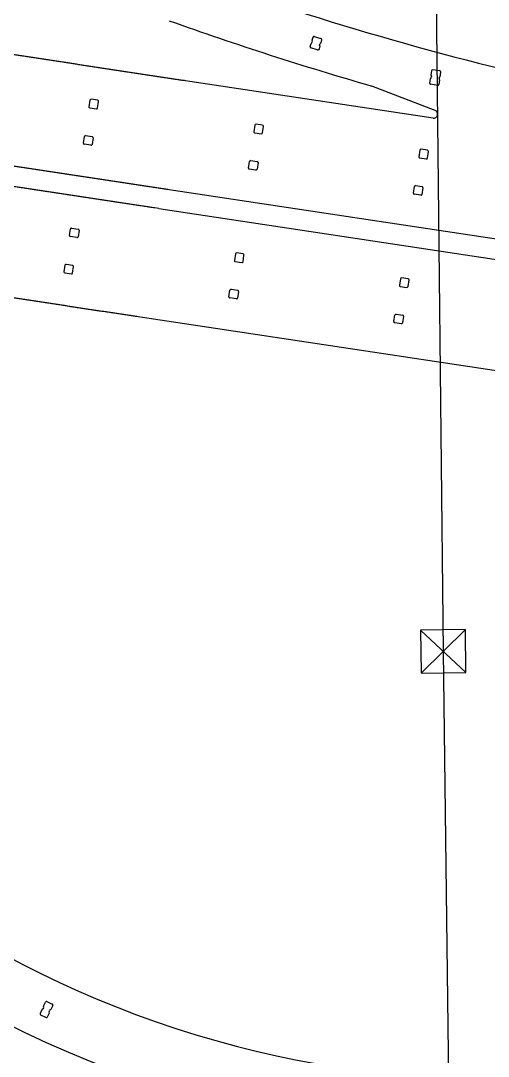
# Model space of a CAD drawing. Header units: inches. Extents: x 499362 to 502582, y 2542122 to 2545349.
# Drawn here: x 501228.7 to 501298.8, y 2543433 to 2543588.1 of the extents above; entities that cross this region are included whole.
import ezdxf

# ---------------------------------------------------------------- set-up
doc = ezdxf.new("R2010")
doc.units = ezdxf.units.IN
doc.header["$MEASUREMENT"] = 0
doc.layers.add('0-段落划分', color=2, linetype='Continuous')
doc.layers.add('桥-立柱', color=5, linetype='Continuous')

# ---------------------------------------------------------------- blocks, each defined once
blk = doc.blocks.new('A$C035667EC')
at = {"layer": '桥-立柱', "color": 1, "ltscale": 10}
for p, q in [((501272.07, 2543584.17), (501272.22, 2543584.65)), ((501272.22, 2543584.65), (501272.35, 2543584.72)), ((501272.35, 2543584.72), (501272.44, 2543585)), ((501272.37, 2543585.13), (501272.52, 2543585.61)), ((501272.44, 2543585), (501272.37, 2543585.13)), ((501272.7, 2543585.7), (501273.66, 2543585.41)), ((501273.49, 2543584.36), (501273.58, 2543584.65)), ((501273.56, 2543584.24), (501273.49, 2543584.36)), ((501273.71, 2543584.72), (501273.58, 2543584.65)), ((501273.71, 2543584.72), (501273.85, 2543585.19)), ((501273.13, 2543583.69), (501272.17, 2543583.98)), ((501273.41, 2543583.76), (501273.56, 2543584.24))]:
    blk.add_line(p, q, dxfattribs=at)
at = {"layer": '桥-立柱', "color": 1, "linetype": 'Continuous'}
for p, q in [((501290.27, 2543580.58), (501290.17, 2543579.88)), ((501290.17, 2543579.88), (501290.25, 2543579.77)), ((501290.25, 2543579.77), (501290.23, 2543579.62)), ((501291.53, 2543580.54), (501290.45, 2543580.7)), ((501291.55, 2543579.67), (501291.66, 2543580.37)), ((501289.99, 2543578.7), (501290.1, 2543579.39)), ((501290.1, 2543579.39), (501290.21, 2543579.47)), ((501291.2, 2543578.36), (501290.12, 2543578.53)), ((501290.21, 2543579.47), (501290.23, 2543579.62)), ((501291.48, 2543579.18), (501291.37, 2543578.49)), ((501291.42, 2543579.44), (501291.4, 2543579.29)), ((501291.4, 2543579.29), (501291.48, 2543579.18)), ((501291.42, 2543579.44), (501291.44, 2543579.59)), ((501291.44, 2543579.59), (501291.55, 2543579.67)), ((501239.08, 2543576.16), (501238.93, 2543575.17)), ((501240.24, 2543576.14), (501239.26, 2543576.29)), ((501240.22, 2543574.98), (501240.37, 2543575.97)), ((501239.06, 2543575), (501240.05, 2543574.85)), ((501263.8, 2543572.43), (501263.65, 2543571.44)), ((501264.96, 2543572.41), (501263.97, 2543572.56)), ((501264.94, 2543571.25), (501265.09, 2543572.24)), ((501238.11, 2543569.73), (501238.26, 2543570.72)), ((501238.43, 2543570.85), (501239.42, 2543570.7)), ((501239.54, 2543570.53), (501239.39, 2543569.54)), ((501263.78, 2543571.27), (501264.77, 2543571.12)), ((501239.22, 2543569.41), (501238.24, 2543569.56)), ((501288.52, 2543568.67), (501288.37, 2543567.68)), ((501288.49, 2543567.51), (501289.48, 2543567.36)), ((501289.67, 2543568.65), (501288.69, 2543568.8)), ((501289.65, 2543567.49), (501289.8, 2543568.48)), ((501262.83, 2543566), (501262.98, 2543566.99)), ((501263.95, 2543565.68), (501262.96, 2543565.83)), ((501263.15, 2543567.12), (501264.14, 2543566.97)), ((501264.27, 2543566.8), (501264.12, 2543565.81)), ((501287.54, 2543562.25), (501287.69, 2543563.24)), ((501287.86, 2543563.36), (501288.85, 2543563.21)), ((501288.98, 2543563.04), (501288.83, 2543562.05)), ((501288.66, 2543561.93), (501287.67, 2543562.08)), ((501236.01, 2543555.89), (501236.16, 2543556.88)), ((501236.33, 2543557), (501237.32, 2543556.86)), ((501237.45, 2543556.68), (501237.3, 2543555.7)), ((501237.13, 2543555.57), (501236.14, 2543555.72)), ((501260.88, 2543553.15), (501260.73, 2543552.16)), ((501260.86, 2543551.99), (501261.84, 2543551.84)), ((501262.04, 2543553.13), (501261.05, 2543553.28)), ((501262.02, 2543551.97), (501262.16, 2543552.96)), ((501235.34, 2543551.44), (501235.19, 2543550.45)), ((501235.31, 2543550.28), (501236.3, 2543550.13)), ((501236.5, 2543551.42), (501235.51, 2543551.57)), ((501236.47, 2543550.26), (501236.62, 2543551.25)), ((501285.6, 2543549.42), (501285.45, 2543548.44)), ((501286.76, 2543549.4), (501285.77, 2543549.55)), ((501286.74, 2543548.24), (501286.89, 2543549.23)), ((501259.91, 2543546.72), (501260.06, 2543547.71)), ((501260.23, 2543547.84), (501261.22, 2543547.69)), ((501261.34, 2543547.52), (501261.2, 2543546.53)), ((501285.58, 2543548.26), (501286.57, 2543548.12)), ((501261.02, 2543546.4), (501260.04, 2543546.55)), ((501284.95, 2543544.11), (501285.94, 2543543.96)), ((501284.63, 2543543), (501284.78, 2543543.99)), ((501285.75, 2543542.68), (501284.76, 2543542.83)), ((501286.07, 2543543.79), (501285.92, 2543542.8)), ((501232.12, 2543440.2), (501232.05, 2543440.06)), ((501232.12, 2543440.2), (501232.18, 2543440.34)), ((501232.13, 2543440.47), (501232.43, 2543441.1)), ((501232.18, 2543440.34), (501232.13, 2543440.47)), ((501232.63, 2543441.18), (501233.44, 2543440.79)), ((501233.51, 2543440.59), (501233.22, 2543439.96)), ((501231.92, 2543440.02), (501231.62, 2543439.38)), ((501231.69, 2543439.18), (501232.51, 2543438.8)), ((501232.05, 2543440.06), (501231.92, 2543440.02)), ((501232.71, 2543438.87), (501233.01, 2543439.51)), ((501232.96, 2543439.64), (501233.02, 2543439.78)), ((501233.01, 2543439.51), (501232.96, 2543439.64)), ((501233.08, 2543439.91), (501233.02, 2543439.78)), ((501233.22, 2543439.96), (501233.08, 2543439.91))]:
    blk.add_line(p, q, dxfattribs=at)
at = {"layer": '桥-立柱', "color": 1, "ltscale": 10}
for centre, radius, start, end in [((501272.66, 2543585.56), 0.15, 72.842, 162.842), ((501273.59, 2543585.15), 0.264, 8.3343, 75.4223), ((501272.22, 2543584.13), 0.15, 162.842, 252.842), ((501273.22, 2543583.94), 0.264, 250.2618, 317.3498)]:
    blk.add_arc(centre, radius, start, end, dxfattribs=at)
at = {"layer": '桥-立柱', "color": 1, "linetype": 'Continuous'}
for centre, start, end in [((501290.42, 2543580.55), 81.3809, 171.3809), ((501291.51, 2543580.39), 351.3809, 81.3809), ((501290.14, 2543578.68), 171.3809, 261.3809), ((501291.23, 2543578.51), 261.3809, 351.3809), ((501239.08, 2543575.15), 171.3723, 261.3723), ((501239.23, 2543576.14), 81.3723, 171.3723), ((501240.22, 2543575.99), 351.3723, 81.3723), ((501240.07, 2543575), 261.3723, 351.3723), ((501263.95, 2543572.41), 81.4286, 171.4286), ((501264.94, 2543572.26), 351.4286, 81.4286), ((501238.41, 2543570.7), 81.3723, 171.3723), ((501239.4, 2543570.55), 351.3723, 81.3723), ((501263.8, 2543571.42), 171.4286, 261.4286), ((501264.79, 2543571.27), 261.4286, 351.4286), ((501238.26, 2543569.71), 171.3723, 261.3723), ((501239.25, 2543569.56), 261.3723, 351.3723), ((501288.51, 2543567.66), 171.3809, 261.3809), ((501288.66, 2543568.65), 81.3809, 171.3809), ((501289.5, 2543567.51), 261.3809, 351.3809), ((501289.65, 2543568.5), 351.3809, 81.3809), ((501262.98, 2543565.98), 171.4286, 261.4286), ((501263.13, 2543566.97), 81.4286, 171.4286), ((501263.97, 2543565.83), 261.4286, 351.4286), ((501264.12, 2543566.82), 351.4286, 81.4286), ((501287.84, 2543563.21), 81.3809, 171.3809), ((501288.83, 2543563.06), 351.3809, 81.3809), ((501287.69, 2543562.22), 171.3809, 261.3809), ((501288.68, 2543562.07), 261.3809, 351.3809), ((501236.31, 2543556.86), 81.3857, 171.3857), ((501237.3, 2543556.71), 351.3857, 81.3857), ((501236.16, 2543555.87), 171.3857, 261.3857), ((501237.15, 2543555.72), 261.3857, 351.3857), ((501260.88, 2543552.14), 171.4286, 261.4286), ((501261.03, 2543553.13), 81.4286, 171.4286), ((501261.87, 2543551.99), 261.4286, 351.4286), ((501262.02, 2543552.98), 351.4286, 81.4286), ((501235.34, 2543550.43), 171.3857, 261.3857), ((501235.49, 2543551.42), 81.3857, 171.3857), ((501236.32, 2543550.28), 261.3857, 351.3857), ((501236.47, 2543551.27), 351.3857, 81.3857), ((501285.75, 2543549.4), 81.4286, 171.4286), ((501286.74, 2543549.25), 351.4286, 81.4286), ((501260.21, 2543547.69), 81.4286, 171.4286), ((501261.2, 2543547.54), 351.4286, 81.4286), ((501285.6, 2543548.41), 171.4286, 261.4286), ((501286.59, 2543548.26), 261.4286, 351.4286), ((501260.06, 2543546.7), 171.4286, 261.4286), ((501261.05, 2543546.55), 261.4286, 351.4286), ((501284.93, 2543543.96), 81.4286, 171.4286), ((501284.78, 2543542.97), 171.4286, 261.4286), ((501285.77, 2543542.83), 261.4286, 351.4286), ((501285.92, 2543543.81), 351.4286, 81.4286), ((501232.56, 2543441.04), 64.9084, 154.9084), ((501233.38, 2543440.66), 334.9084, 64.9084), ((501231.76, 2543439.32), 154.9084, 244.9084), ((501232.57, 2543438.94), 244.9084, 334.9084)]:
    blk.add_arc(centre, 0.15, start, end, dxfattribs=at)
blk = doc.blocks.new('A$C3A006F90')
at = {"layer": '0-段落划分', "color": 2, "linetype": 'Continuous'}
for p, q in [((501289.54, 2543719.84), (501292.03, 2543493.62)), ((501295.42, 2543490.46), (501288.63, 2543496.78)), ((501295.33, 2543496.87), (501288.72, 2543490.36)), ((501292.03, 2543493.62), (501293.86, 2543344.61))]:
    blk.add_line(p, q, dxfattribs=at)
at = {"layer": '0-段落划分', "color": 2}
for p, q in [((501290.49, 2543573.46), (501254.05, 2543578.96)), ((501290.79, 2543574.62), (501281.33, 2543578.28)), ((501810.03, 2543478.47), (501251.59, 2543562.64)), ((501249.41, 2543559.94), (501809.01, 2543475.59)), ((501806.55, 2543459.27), (501246.95, 2543543.62))]:
    blk.add_line(p, q, dxfattribs=at)
at = {"layer": '0-段落划分', "color": 2, "flags": 128}
for points in [[(501254.05, 2543578.96), (501253.39, 2543579.06, 0.000002), (501252.73, 2543579.15, 0.000003), (501252.07, 2543579.25, 0.000004), (501251.41, 2543579.35, 0.000005), (501250.75, 2543579.45, 0.000006), (501250.09, 2543579.55, 0.000008), (501249.44, 2543579.65, 0.000009), (501248.78, 2543579.75, 0.00001), (501248.12, 2543579.85, 0.000011), (501247.46, 2543579.95, 0.000012), (501246.8, 2543580.05, 0.000013), (501246.14, 2543580.15, 0.000014), (501245.48, 2543580.25, 0.000016), (501244.82, 2543580.35, 0.000017), (501244.16, 2543580.45, 0.000018), (501243.51, 2543580.55, 0.000019), (501242.85, 2543580.65, 0.00002), (501242.19, 2543580.75, 0.000021), (501241.53, 2543580.85, 0.000023), (501240.87, 2543580.95, 0.000024), (501240.21, 2543581.05, 0.000025), (501239.56, 2543581.15, 0.000026), (501238.9, 2543581.25, 0.000027), (501238.24, 2543581.35, 0.000028), (501237.58, 2543581.45, 0.00003), (501236.92, 2543581.55, 0.000031), (501236.26, 2543581.65, 0.000032), (501235.61, 2543581.75, 0.000033), (501234.95, 2543581.85, 0.000034), (501234.29, 2543581.95, 0.000035), (501233.63, 2543582.05, 0.000036), (501232.97, 2543582.15, 0.000038), (501232.32, 2543582.25, 0.000039), (501231.66, 2543582.35, 0.00004), (501231, 2543582.45, 0.000041), (501230.34, 2543582.55, 0.000042), (501229.69, 2543582.65, 0.000043), (501229.03, 2543582.76, 0.000045), (501228.37, 2543582.86, 0.000046), (501227.71, 2543582.96, 0.000047), (501227.06, 2543583.06, 0.000048)], [(501251.59, 2543562.64), (501250.93, 2543562.74, 0.000002), (501250.27, 2543562.84, 0.000003), (501249.61, 2543562.94, 0.000004), (501248.95, 2543563.04, 0.000005), (501248.29, 2543563.14, 0.000006), (501247.63, 2543563.24, 0.000008), (501246.97, 2543563.34, 0.000009), (501246.32, 2543563.44, 0.00001), (501245.66, 2543563.54, 0.000011), (501245, 2543563.63, 0.000012), (501244.34, 2543563.73, 0.000013), (501243.68, 2543563.83, 0.000014), (501243.02, 2543563.93, 0.000016), (501242.36, 2543564.03, 0.000017), (501241.7, 2543564.13, 0.000018), (501241.04, 2543564.23, 0.000019), (501240.38, 2543564.33, 0.00002), (501239.72, 2543564.43, 0.000021), (501239.06, 2543564.53, 0.000023), (501238.4, 2543564.63, 0.000024), (501237.74, 2543564.73, 0.000025), (501237.08, 2543564.83, 0.000026), (501236.42, 2543564.93, 0.000027), (501235.76, 2543565.03, 0.000028), (501235.1, 2543565.13, 0.00003), (501234.44, 2543565.23, 0.000031), (501233.78, 2543565.34, 0.000032), (501233.12, 2543565.44, 0.000033), (501232.46, 2543565.54, 0.000034), (501231.8, 2543565.64, 0.000035), (501231.14, 2543565.74, 0.000036), (501230.48, 2543565.84, 0.000038), (501229.82, 2543565.94, 0.000039), (501229.16, 2543566.04, 0.00004), (501228.5, 2543566.14, 0.000041), (501227.84, 2543566.24, 0.000042), (501227.18, 2543566.35, 0.000043)], [(501249.41, 2543559.94), (501248.75, 2543560.03, 0.000002), (501248.09, 2543560.13, 0.000003), (501247.43, 2543560.23, 0.000004), (501246.77, 2543560.33, 0.000005), (501246.11, 2543560.43, 0.000006), (501245.45, 2543560.53, 0.000008), (501244.79, 2543560.63, 0.000009), (501244.13, 2543560.73, 0.00001), (501243.47, 2543560.83, 0.000011), (501242.82, 2543560.93, 0.000012), (501242.16, 2543561.03, 0.000013), (501241.5, 2543561.13, 0.000014), (501240.84, 2543561.23, 0.000016), (501240.18, 2543561.33, 0.000017), (501239.52, 2543561.43, 0.000018), (501238.86, 2543561.53, 0.000019), (501238.2, 2543561.63, 0.00002), (501237.55, 2543561.73, 0.000021), (501236.89, 2543561.83, 0.000023), (501236.23, 2543561.93, 0.000024), (501235.57, 2543562.03, 0.000025), (501234.91, 2543562.13, 0.000026), (501234.25, 2543562.23, 0.000027), (501233.6, 2543562.33, 0.000028), (501232.94, 2543562.43, 0.00003), (501232.28, 2543562.53, 0.000031), (501231.62, 2543562.63, 0.000032), (501230.96, 2543562.73, 0.000033), (501230.31, 2543562.83, 0.000034), (501229.65, 2543562.93, 0.000035), (501228.99, 2543563.03, 0.000036), (501228.33, 2543563.13, 0.000038), (501227.67, 2543563.23, 0.000039), (501227.02, 2543563.33, 0.00004)], [(501246.95, 2543543.62), (501246.29, 2543543.72, 0.000002), (501245.63, 2543543.82, 0.000003), (501244.97, 2543543.92, 0.000004), (501244.31, 2543544.02, 0.000005), (501243.65, 2543544.12, 0.000006), (501242.99, 2543544.22, 0.000008), (501242.33, 2543544.32, 0.000009), (501241.67, 2543544.42, 0.00001), (501241.01, 2543544.51, 0.000011), (501240.35, 2543544.61, 0.000012), (501239.69, 2543544.71, 0.000013), (501239.03, 2543544.81, 0.000014), (501238.37, 2543544.91, 0.000016), (501237.72, 2543545.01, 0.000017), (501237.06, 2543545.11, 0.000018), (501236.4, 2543545.21, 0.000019), (501235.74, 2543545.31, 0.00002), (501235.08, 2543545.41, 0.000021), (501234.42, 2543545.51, 0.000023), (501233.76, 2543545.61, 0.000024), (501233.1, 2543545.71, 0.000025), (501232.44, 2543545.81, 0.000026), (501231.78, 2543545.91, 0.000027), (501231.12, 2543546.01, 0.000028), (501230.46, 2543546.11, 0.00003), (501229.8, 2543546.21, 0.000031), (501229.14, 2543546.31, 0.000032), (501228.48, 2543546.42, 0.000033), (501227.82, 2543546.52, 0.000034), (501227.16, 2543546.62, 0.000035)]]:
    blk.add_lwpolyline(points, format="xyb", dxfattribs=at)
at = {"layer": '0-段落划分', "color": 2, "linetype": 'Continuous', "flags": 128}
blk.add_lwpolyline([(501295.42, 2543490.46), (501295.33, 2543496.87), (501288.63, 2543496.78), (501288.72, 2543490.36)], close=True, dxfattribs=at)
at = {"layer": '0-段落划分', "color": 2}
for centre, radius, start, end in [((501330.96, 2543578.7), 178, 347.9638, 110.5851), ((501330.96, 2543578.7), 169, 347.9417, 110.5851), ((501299.78, 2543583.53), 154, 138.4003, 289.7538), ((501419.66, 2544059.8), 493.5, 250.3233, 257.4179), ((501419.66, 2544059.8), 501, 250.3233, 253.9727), ((501290.58, 2543574.06), 0.6, 261.4286, 68.8525), ((501299.78, 2543583.53), 163, 206.6082, 289.7538), ((500741.34, 2543008.58), 599, 27.83631, 48.56003), ((500741.34, 2543008.58), 598.25, 27.83631, 48.56003), ((500833.57, 2543058.92), 514, 11.64, 47.4926), ((500833.57, 2543058.92), 521, 11.6534, 46.3908)]:
    blk.add_arc(centre, radius, start, end, dxfattribs=at)
at = {"layer": '0-段落划分', "color": 2, "linetype": 'Continuous'}
blk.add_blockref('A$C035667EC', (0, 0), dxfattribs=at)

msp = doc.modelspace()

# ---------------------------------------------------------------- block references
at = {"layer": '0-段落划分'}
msp.add_blockref('A$C3A006F90', (0, 0), dxfattribs=at)

doc.saveas('drawing.dxf')
